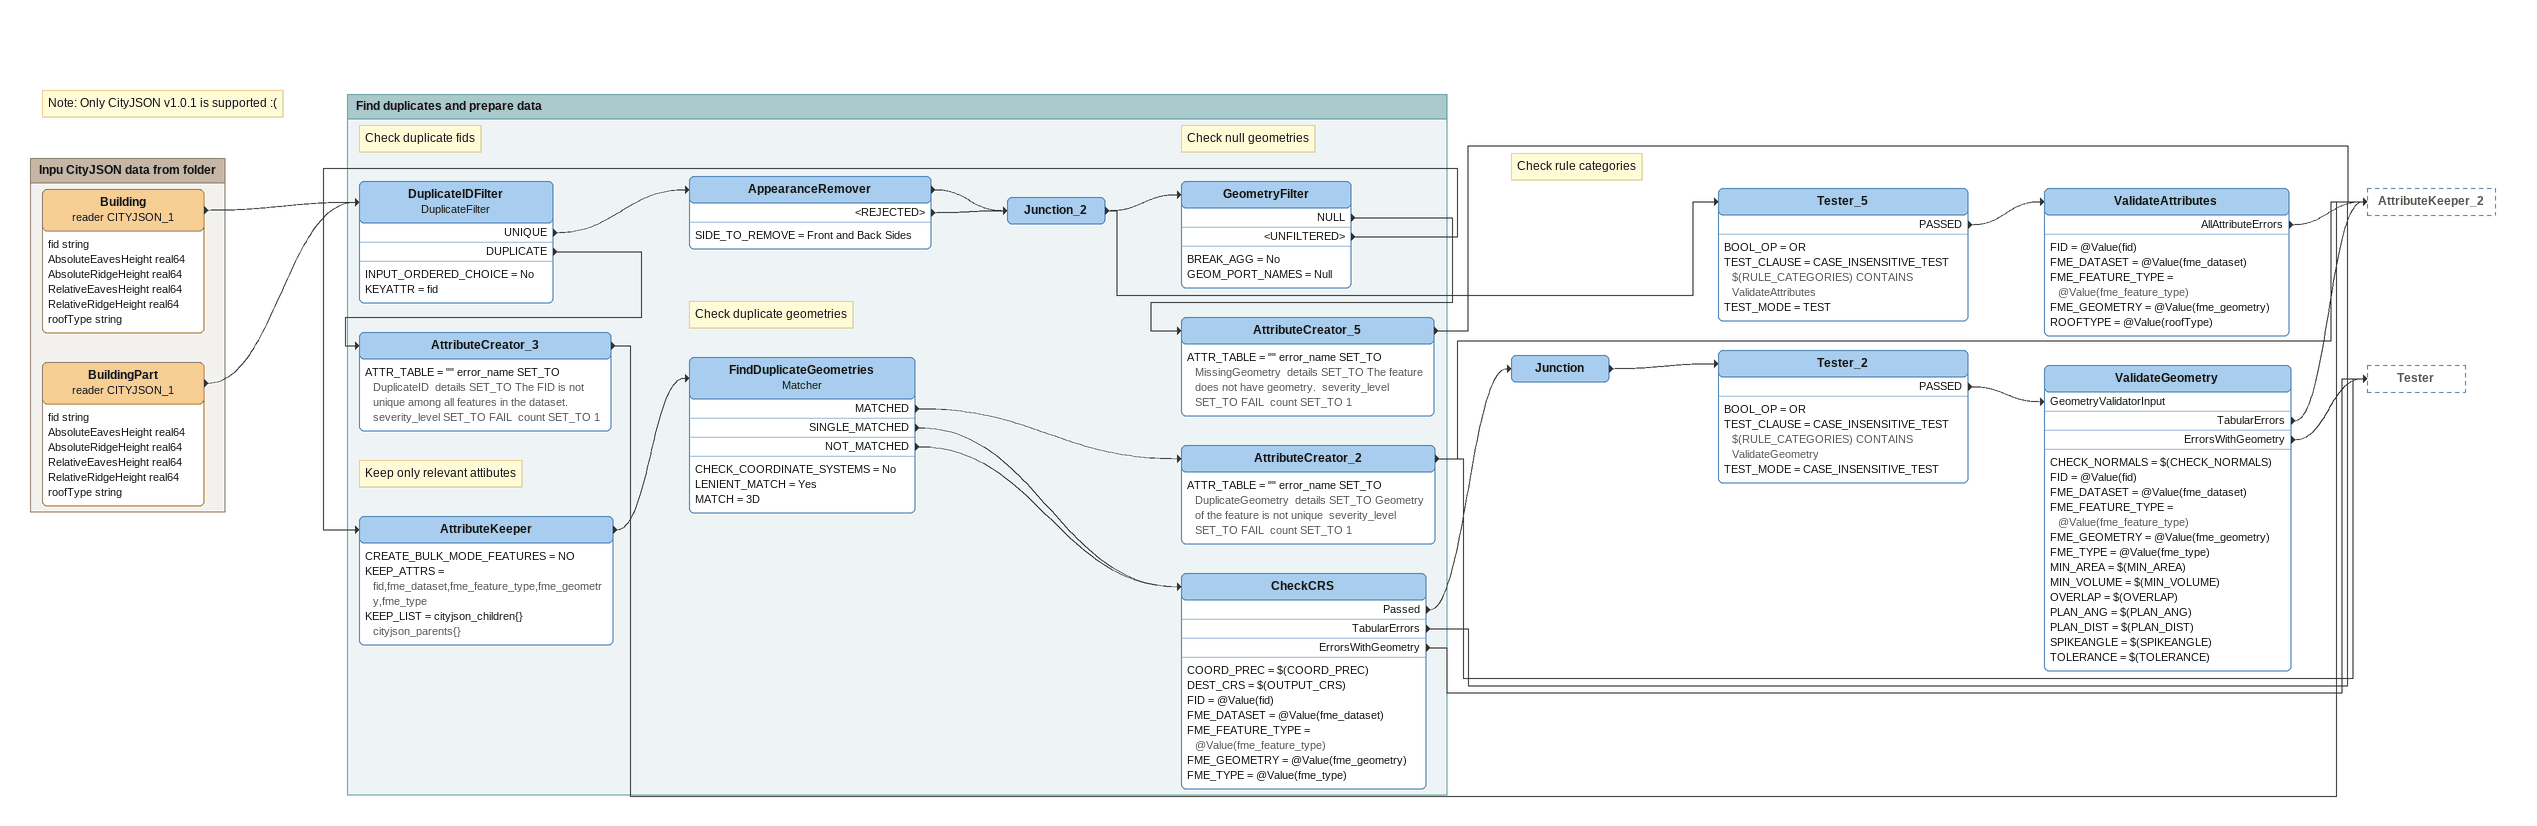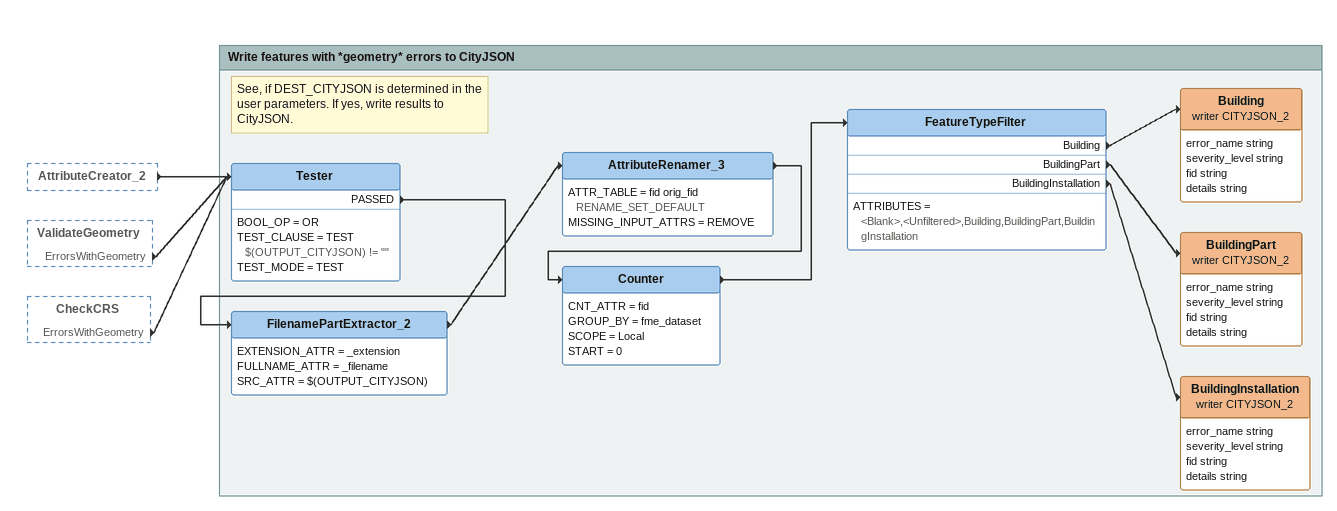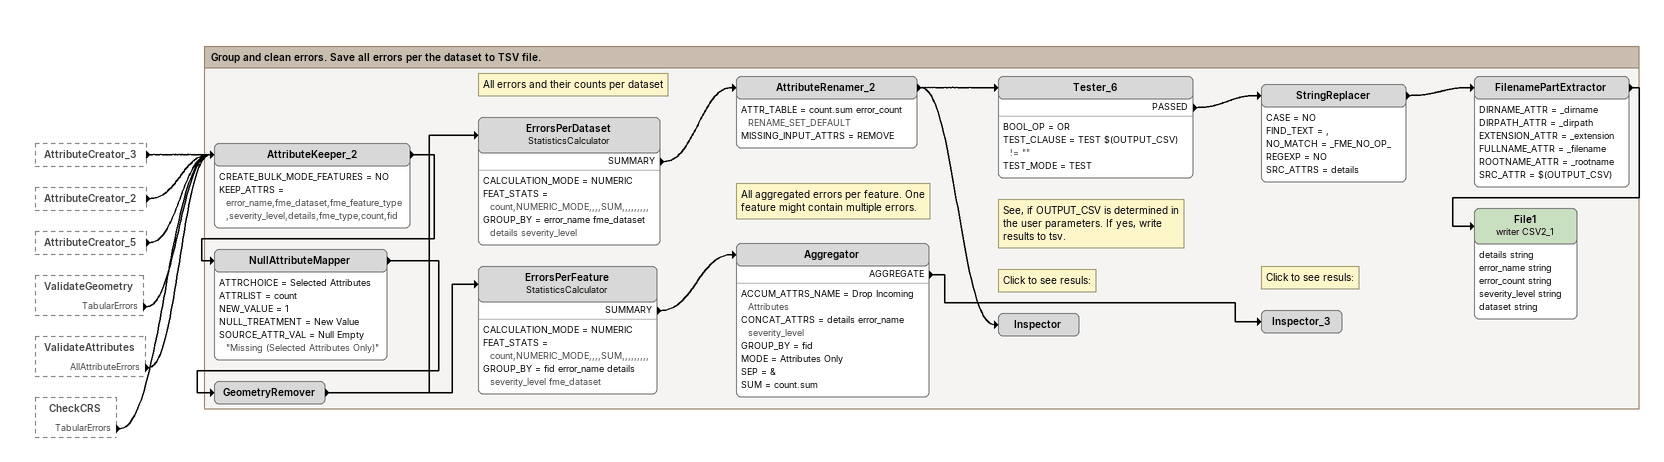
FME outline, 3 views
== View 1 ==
Note: Note: Only CityJSON v1.0.1 is supported :(
Junction
    -> Tester_2
Tester_2
    BOOL_OP = OR
    TEST_CLAUSE = CASE_INSENSITIVE_TEST $(RULE_CATEGORIES) CONTAINS ValidateGeometry
    TEST_MODE = CASE_INSENSITIVE_TEST
    PASSED -> ValidateGeometry [GeometryValidatorInput]
ValidateGeometry
    CHECK_NORMALS = $(CHECK_NORMALS)
    FID = @Value(fid)
    FME_DATASET = @Value(fme_dataset)
    FME_FEATURE_TYPE = @Value(fme_feature_type)
    FME_GEOMETRY = @Value(fme_geometry)
    FME_TYPE = @Value(fme_type)
    MIN_AREA = $(MIN_AREA)
    MIN_VOLUME = $(MIN_VOLUME)
    OVERLAP = $(OVERLAP)
    PLAN_ANG = $(PLAN_ANG)
    PLAN_DIST = $(PLAN_DIST)
    SPIKEANGLE = $(SPIKEANGLE)
    TOLERANCE = $(TOLERANCE)
    TabularErrors -> AttributeKeeper_2
    ErrorsWithGeometry -> Tester
Note: Check rule categories
Tester_5
    BOOL_OP = OR
    TEST_CLAUSE = CASE_INSENSITIVE_TEST $(RULE_CATEGORIES) CONTAINS ValidateAttributes
    TEST_MODE = TEST
    PASSED -> ValidateAttributes
ValidateAttributes
    FID = @Value(fid)
    FME_DATASET = @Value(fme_dataset)
    FME_FEATURE_TYPE = @Value(fme_feature_type)
    FME_GEOMETRY = @Value(fme_geometry)
    ROOFTYPE = @Value(roofType)
    AllAttributeErrors -> AttributeKeeper_2

Bookmark: Inpu CityJSON data from folder
Building (reader CITYJSON_1)
    attributes: fid string, AbsoluteEavesHeight real64, AbsoluteRidgeHeight real64, RelativeEavesHeight real64, RelativeRidgeHeight real64, roofType string
    -> DuplicateIDFilter
BuildingPart (reader CITYJSON_1)
    attributes: fid string, AbsoluteEavesHeight real64, AbsoluteRidgeHeight real64, RelativeEavesHeight real64, RelativeRidgeHeight real64, roofType string
    -> DuplicateIDFilter

Bookmark: Find duplicates and prepare data
Note: Check duplicate fids
DuplicateIDFilter: DuplicateFilter
    INPUT_ORDERED_CHOICE = No
    KEYATTR = fid
    UNIQUE -> AppearanceRemover
    DUPLICATE -> AttributeCreator_3
AppearanceRemover
    SIDE_TO_REMOVE = Front and Back Sides
    -> Junction_2
    <REJECTED> -> Junction_2
Junction_2
    -> GeometryFilter
    -> Tester_5
Note: Check null geometries
GeometryFilter
    BREAK_AGG = No
    GEOM_PORT_NAMES = Null
    NULL -> AttributeCreator_5
    <UNFILTERED> -> AttributeKeeper
AttributeCreator_5
    ATTR_TABLE = "" error_name SET_TO MissingGeometry  details SET_TO The feature does not have geometry.  severity_level SET_TO FAIL  count SET_TO 1
    -> AttributeKeeper_2
Note: Keep only relevant attibutes
AttributeKeeper
    CREATE_BULK_MODE_FEATURES = NO
    KEEP_ATTRS = fid,fme_dataset,fme_feature_type,fme_geometry,fme_type
    KEEP_LIST = cityjson_children{} cityjson_parents{}
    -> FindDuplicateGeometries
Note: Check duplicate geometries
FindDuplicateGeometries: Matcher
    CHECK_COORDINATE_SYSTEMS = No
    LENIENT_MATCH = Yes
    MATCH = 3D
    MATCHED -> AttributeCreator_2
    SINGLE_MATCHED -> CheckCRS
    NOT_MATCHED -> CheckCRS
AttributeCreator_2
    ATTR_TABLE = "" error_name SET_TO DuplicateGeometry  details SET_TO Geometry of the feature is not unique  severity_level SET_TO FAIL  count SET_TO 1
    -> AttributeKeeper_2
    -> Tester
CheckCRS
    COORD_PREC = $(COORD_PREC)
    DEST_CRS = $(OUTPUT_CRS)
    FID = @Value(fid)
    FME_DATASET = @Value(fme_dataset)
    FME_FEATURE_TYPE = @Value(fme_feature_type)
    FME_GEOMETRY = @Value(fme_geometry)
    FME_TYPE = @Value(fme_type)
    Passed -> Junction
    TabularErrors -> AttributeKeeper_2
    ErrorsWithGeometry -> Tester
AttributeCreator_3
    ATTR_TABLE = "" error_name SET_TO DuplicateID  details SET_TO The FID is not unique among all features in the dataset.  severity_level SET_TO FAIL  count SET_TO 1
    -> AttributeKeeper_2

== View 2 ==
AttributeCreator_2 [outside]
    -> Tester
ValidateGeometry [outside]
    ErrorsWithGeometry -> Tester
CheckCRS [outside]
    ErrorsWithGeometry -> Tester

Bookmark: Write features with *geometry* errors to CityJSON
Note: See, if DEST_CITYJSON is determined in the user parameters. If yes, write results to CityJSON.
Tester
    BOOL_OP = OR
    TEST_CLAUSE = TEST $(OUTPUT_CITYJSON) != ""
    TEST_MODE = TEST
    PASSED -> FilenamePartExtractor_2
FilenamePartExtractor_2
    EXTENSION_ATTR = _extension
    FULLNAME_ATTR = _filename
    SRC_ATTR = $(OUTPUT_CITYJSON)
    -> AttributeRenamer_3
AttributeRenamer_3
    ATTR_TABLE = fid orig_fid RENAME_SET_DEFAULT
    MISSING_INPUT_ATTRS = REMOVE
    -> Counter
Counter
    CNT_ATTR = fid
    GROUP_BY = fme_dataset
    SCOPE = Local
    START = 0
    -> FeatureTypeFilter
FeatureTypeFilter
    ATTRIBUTES = <Blank>,<Unfiltered>,Building,BuildingPart,BuildingInstallation
    Building -> Building (writer CITYJSON_2)
    BuildingPart -> BuildingPart (writer CITYJSON_2)
    BuildingInstallation -> BuildingInstallation (writer CITYJSON_2)
Building (writer CITYJSON_2)
    attributes: error_name string, severity_level string, fid string, details string
BuildingPart (writer CITYJSON_2)
    attributes: error_name string, severity_level string, fid string, details string
BuildingInstallation (writer CITYJSON_2)
    attributes: error_name string, severity_level string, fid string, details string

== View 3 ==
AttributeCreator_3 [outside]
    -> AttributeKeeper_2
AttributeCreator_2 [outside]
    -> AttributeKeeper_2
AttributeCreator_5 [outside]
    -> AttributeKeeper_2
ValidateGeometry [outside]
    TabularErrors -> AttributeKeeper_2
ValidateAttributes [outside]
    AllAttributeErrors -> AttributeKeeper_2
CheckCRS [outside]
    TabularErrors -> AttributeKeeper_2

Bookmark: Group and clean errors. Save all errors per the dataset to TSV file.
AttributeKeeper_2
    CREATE_BULK_MODE_FEATURES = NO
    KEEP_ATTRS = error_name,fme_dataset,fme_feature_type,severity_level,details,fme_type,count,fid
    -> NullAttributeMapper
NullAttributeMapper
    ATTRCHOICE = Selected Attributes
    ATTRLIST = count
    NEW_VALUE = 1
    NULL_TREATMENT = New Value
    SOURCE_ATTR_VAL = Null Empty "Missing (Selected Attributes Only)"
    -> GeometryRemover
GeometryRemover
    -> ErrorsPerFeature
    -> ErrorsPerDataset
Note: All errors and their counts per dataset
ErrorsPerDataset: StatisticsCalculator
    CALCULATION_MODE = NUMERIC
    FEAT_STATS = count,NUMERIC_MODE,,,,SUM,,,,,,,,,
    GROUP_BY = error_name fme_dataset details severity_level
    SUMMARY -> AttributeRenamer_2
AttributeRenamer_2
    ATTR_TABLE = count.sum error_count RENAME_SET_DEFAULT
    MISSING_INPUT_ATTRS = REMOVE
    -> Inspector
    -> Tester_6
Note: See, if OUTPUT_CSV is determined in the user parameters. If yes, write results to tsv.
Tester_6
    BOOL_OP = OR
    TEST_CLAUSE = TEST $(OUTPUT_CSV) != ""
    TEST_MODE = TEST
    PASSED -> StringReplacer
StringReplacer
    CASE = NO
    FIND_TEXT = ,
    NO_MATCH = _FME_NO_OP_
    REGEXP = NO
    SRC_ATTRS = details
    -> FilenamePartExtractor
FilenamePartExtractor
    DIRNAME_ATTR = _dirname
    DIRPATH_ATTR = _dirpath
    EXTENSION_ATTR = _extension
    FULLNAME_ATTR = _filename
    ROOTNAME_ATTR = _rootname
    SRC_ATTR = $(OUTPUT_CSV)
    -> File1 (writer CSV2_1)
File1 (writer CSV2_1)
    attributes: details string, error_name string, error_count string, severity_level string, dataset string
Note: Click to see resuls:
Inspector
ErrorsPerFeature: StatisticsCalculator
    CALCULATION_MODE = NUMERIC
    FEAT_STATS = count,NUMERIC_MODE,,,,SUM,,,,,,,,,
    GROUP_BY = fid error_name details severity_level fme_dataset
    SUMMARY -> Aggregator
Note: All aggregated errors per feature. One feature might contain multiple errors.
Aggregator
    ACCUM_ATTRS_NAME = Drop Incoming Attributes
    CONCAT_ATTRS = details error_name severity_level
    GROUP_BY = fid
    MODE = Attributes Only
    SEP = &
    SUM = count.sum
    AGGREGATE -> Inspector_3
Note: Click to see resuls:
Inspector_3
